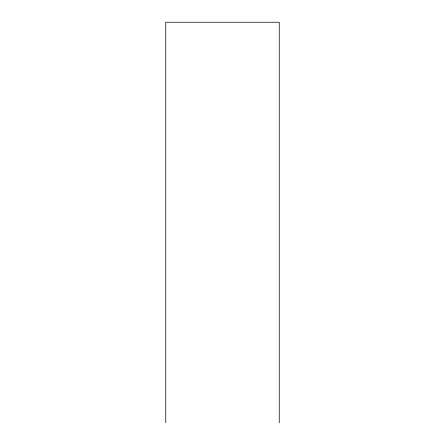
<?xml version="1.0" encoding="UTF-8"?>
<svg xmlns="http://www.w3.org/2000/svg" width="445" height="445" viewBox="0 0 445 445"><rect width="100%" height="100%" fill="white"/><g stroke="black" fill="none" stroke-linecap="round" stroke-linejoin="round"><path stroke-width="0.67" d="M279.254 422.75L279.254 22.25L165.746 22.25L165.746 422.75"/></g></svg>
